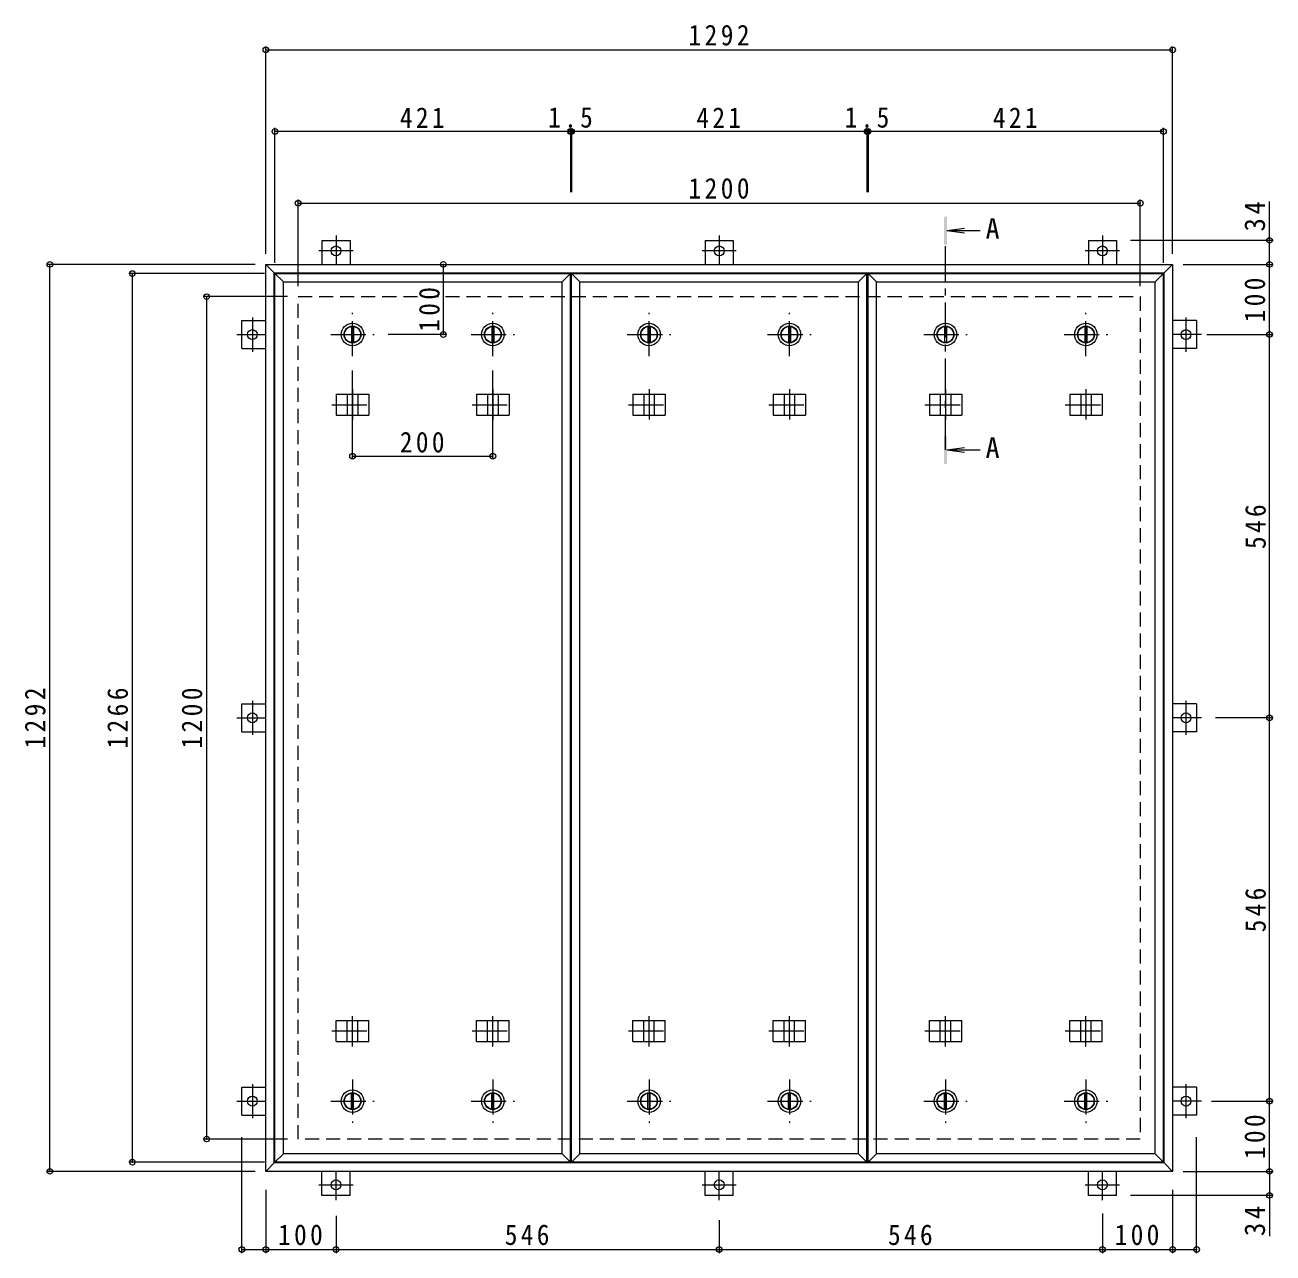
# Model space of a CAD drawing. Units: millimetres at full size, sheet at 1:10. Extents: x -2570 to 2424, y -1962 to 1481.
# Drawn here: x -2052 to -274, y -268 to 1481 of the extents above; entities that cross this region are included whole.
import ezdxf
from ezdxf.enums import TextEntityAlignment as Align

# ---------------------------------------------------------------- set-up
doc = ezdxf.new("R2010")
doc.units = ezdxf.units.MM
doc.header["$LTSCALE"] = 10
doc.header["$PDMODE"] = 32
doc.header["$PDSIZE"] = 8
doc.linetypes.add('CHAIN1', pattern=[8, 5, -1, 1, -1])
doc.linetypes.add('DASHED2', pattern=[3, 2, -1])
for name, color, linetype, lineweight in [('0-1_躯体', 2, 'DASHED2', 9), ('0-2_仕上', 3, 'Continuous', 9), ('0-3_建具', 4, 'Continuous', 9), ('0-5_寸法', 4, 'Continuous', 9), ('0-C', 2, 'Continuous', 9), ('0-E', 3, 'Continuous', 9), ('0-F', 7, 'Continuous', 9)]:
    doc.layers.add(name, color=color, linetype=linetype, lineweight=lineweight)
doc.styles.add('ＭＳ ゴシック', font='')
doc.styles.get('ＭＳ ゴシック').set_extended_font_data('MS Gothic')

msp = doc.modelspace()

# ---------------------------------------------------------------- linework, layer by layer
at = {"layer": '0-1_躯体'}
for p, q in [((-1662.94, 1094.32), (-462.94, 1094.32)), ((-1662.94, -105.68), (-1662.94, 1094.32)), ((-462.94, 1094.32), (-462.94, -105.68)), ((-462.94, -105.68), (-1662.94, -105.68))]:
    msp.add_line(p, q, dxfattribs=at)
at = {"layer": '0-2_仕上'}
for p, q in [((-1695.94, 1127.32), (-1683.94, 1115.32)), ((-1695.94, 1127.32), (-1274.94, 1127.32)), ((-1695.94, -138.68), (-1695.94, 1127.32)), ((-1286.94, 1115.32), (-1274.94, 1127.32)), ((-1274.94, -138.68), (-1274.94, 1127.32)), ((-1273.44, 1127.32), (-1261.44, 1115.32)), ((-1273.44, 1127.32), (-852.44, 1127.32)), ((-1273.44, -138.68), (-1273.44, 1127.32)), ((-864.44, 1115.32), (-852.44, 1127.32)), ((-852.44, -138.68), (-852.44, 1127.32)), ((-850.94, 1127.32), (-838.94, 1115.32)), ((-850.94, 1127.32), (-429.94, 1127.32)), ((-850.94, -138.68), (-850.94, 1127.32)), ((-441.94, 1115.32), (-429.94, 1127.32)), ((-429.94, -138.68), (-429.94, 1127.32)), ((-1683.94, 1115.32), (-1286.94, 1115.32)), ((-1683.94, -126.68), (-1683.94, 1115.32)), ((-1286.94, -126.68), (-1286.94, 1115.32)), ((-1261.44, 1115.32), (-864.44, 1115.32)), ((-1261.44, -126.68), (-1261.44, 1115.32)), ((-864.44, -126.68), (-864.44, 1115.32)), ((-838.94, 1115.32), (-441.94, 1115.32)), ((-838.94, -126.68), (-838.94, 1115.32)), ((-441.94, -126.68), (-441.94, 1115.32)), ((-1695.94, -138.68), (-1683.94, -126.68)), ((-1274.94, -138.68), (-1695.94, -138.68)), ((-1286.94, -126.68), (-1683.94, -126.68)), ((-1274.94, -138.68), (-1286.94, -126.68)), ((-1273.44, -138.68), (-1261.44, -126.68)), ((-852.44, -138.68), (-1273.44, -138.68)), ((-864.44, -126.68), (-1261.44, -126.68)), ((-852.44, -138.68), (-864.44, -126.68)), ((-850.94, -138.68), (-838.94, -126.68)), ((-429.94, -138.68), (-850.94, -138.68)), ((-441.94, -126.68), (-838.94, -126.68)), ((-429.94, -138.68), (-441.94, -126.68))]:
    msp.add_line(p, q, dxfattribs=at)
at = {"layer": '0-3_建具', "color": 2}
for p, q in [((-1708.94, 1140.32), (-416.94, 1140.32)), ((-1708.94, -151.68), (-1708.94, 1140.32)), ((-428.94, 1128.32), (-416.94, 1140.32)), ((-416.94, 1140.32), (-416.94, -151.68)), ((-1696.94, -139.68), (-1696.94, 1128.32)), ((-428.94, -139.68), (-428.94, 1128.32)), ((-1696.94, -139.68), (-1708.94, -151.68)), ((-428.94, -139.68), (-1696.94, -139.68)), ((-428.94, -139.68), (-416.94, -151.68)), ((-416.94, -151.68), (-1708.94, -151.68))]:
    msp.add_line(p, q, dxfattribs=at)
at = {"layer": '0-3_建具', "linetype": 'CHAIN1'}
for p, q in [((-1585.44, 962.44), (-1585.44, 919.2)), ((-1385.44, 962.44), (-1385.44, 919.2)), ((-1162.94, 962.44), (-1162.94, 919.2)), ((-962.94, 962.44), (-962.94, 919.2)), ((-740.44, 962.44), (-740.44, 919.2)), ((-540.44, 962.44), (-540.44, 919.2)), ((-1614.85, 940.32), (-1556.03, 940.32)), ((-1414.85, 940.32), (-1356.03, 940.32)), ((-1192.35, 940.32), (-1133.53, 940.32)), ((-992.35, 940.32), (-933.53, 940.32)), ((-769.85, 940.32), (-711.03, 940.32)), ((-569.85, 940.32), (-511.03, 940.32)), ((-1585.44, 26.2), (-1585.44, 69.44)), ((-1385.44, 26.2), (-1385.44, 69.44)), ((-1162.94, 26.2), (-1162.94, 69.44)), ((-962.94, 26.2), (-962.94, 69.44)), ((-740.44, 26.2), (-740.44, 69.44)), ((-540.44, 26.2), (-540.44, 69.44)), ((-1614.85, 48.32), (-1556.03, 48.32)), ((-1414.85, 48.32), (-1356.03, 48.32)), ((-1192.35, 48.32), (-1133.53, 48.32)), ((-992.35, 48.32), (-933.53, 48.32)), ((-769.85, 48.32), (-711.03, 48.32)), ((-569.85, 48.32), (-511.03, 48.32))]:
    msp.add_line(p, q, dxfattribs=at)
at = {"layer": '0-3_建具'}
for p, q in [((-1608.53, 955.32), (-1608.53, 925.32)), ((-1608.53, 955.32), (-1562.35, 955.32)), ((-1592.94, 955.32), (-1592.94, 925.32)), ((-1577.94, 955.32), (-1577.94, 925.32)), ((-1562.35, 955.32), (-1562.35, 925.32)), ((-1408.53, 955.32), (-1408.53, 925.32)), ((-1408.53, 955.32), (-1362.35, 955.32)), ((-1392.94, 955.32), (-1392.94, 925.32)), ((-1377.94, 955.32), (-1377.94, 925.32)), ((-1362.35, 955.32), (-1362.35, 925.32)), ((-1186.03, 955.32), (-1186.03, 925.32)), ((-1186.03, 955.32), (-1139.85, 955.32)), ((-1170.44, 955.32), (-1170.44, 925.32)), ((-1155.44, 955.32), (-1155.44, 925.32)), ((-1139.85, 955.32), (-1139.85, 925.32)), ((-986.03, 955.32), (-986.03, 925.32)), ((-986.03, 955.32), (-939.85, 955.32)), ((-970.44, 955.32), (-970.44, 925.32)), ((-955.44, 955.32), (-955.44, 925.32)), ((-939.85, 955.32), (-939.85, 925.32)), ((-763.53, 955.32), (-763.53, 925.32)), ((-763.53, 955.32), (-717.35, 955.32)), ((-747.94, 955.32), (-747.94, 925.32)), ((-732.94, 955.32), (-732.94, 925.32)), ((-717.35, 955.32), (-717.35, 925.32)), ((-563.53, 955.32), (-563.53, 925.32)), ((-563.53, 955.32), (-517.35, 955.32)), ((-547.94, 955.32), (-547.94, 925.32)), ((-532.94, 955.32), (-532.94, 925.32)), ((-517.35, 955.32), (-517.35, 925.32)), ((-1608.53, 925.32), (-1562.35, 925.32)), ((-1408.53, 925.32), (-1362.35, 925.32)), ((-1186.03, 925.32), (-1139.85, 925.32)), ((-986.03, 925.32), (-939.85, 925.32)), ((-763.53, 925.32), (-717.35, 925.32)), ((-563.53, 925.32), (-517.35, 925.32)), ((-1608.53, 33.32), (-1608.53, 63.32)), ((-1608.53, 63.32), (-1562.35, 63.32)), ((-1592.94, 33.32), (-1592.94, 63.32)), ((-1577.94, 33.32), (-1577.94, 63.32)), ((-1562.35, 33.32), (-1562.35, 63.32)), ((-1408.53, 33.32), (-1408.53, 63.32)), ((-1408.53, 63.32), (-1362.35, 63.32)), ((-1392.94, 33.32), (-1392.94, 63.32)), ((-1377.94, 33.32), (-1377.94, 63.32)), ((-1362.35, 33.32), (-1362.35, 63.32)), ((-1186.03, 33.32), (-1186.03, 63.32)), ((-1186.03, 63.32), (-1139.85, 63.32)), ((-1170.44, 33.32), (-1170.44, 63.32)), ((-1155.44, 33.32), (-1155.44, 63.32)), ((-1139.85, 33.32), (-1139.85, 63.32)), ((-986.03, 33.32), (-986.03, 63.32)), ((-986.03, 63.32), (-939.85, 63.32)), ((-970.44, 33.32), (-970.44, 63.32)), ((-955.44, 33.32), (-955.44, 63.32)), ((-939.85, 33.32), (-939.85, 63.32)), ((-763.53, 33.32), (-763.53, 63.32)), ((-763.53, 63.32), (-717.35, 63.32)), ((-747.94, 33.32), (-747.94, 63.32)), ((-732.94, 33.32), (-732.94, 63.32)), ((-717.35, 33.32), (-717.35, 63.32)), ((-563.53, 33.32), (-563.53, 63.32)), ((-563.53, 63.32), (-517.35, 63.32)), ((-547.94, 33.32), (-547.94, 63.32)), ((-532.94, 33.32), (-532.94, 63.32)), ((-517.35, 33.32), (-517.35, 63.32)), ((-1608.53, 33.32), (-1562.35, 33.32)), ((-1408.53, 33.32), (-1362.35, 33.32)), ((-1186.03, 33.32), (-1139.85, 33.32)), ((-986.03, 33.32), (-939.85, 33.32)), ((-763.53, 33.32), (-717.35, 33.32)), ((-563.53, 33.32), (-517.35, 33.32))]:
    msp.add_line(p, q, dxfattribs=at)
at = {"layer": '0-3_建具', "color": 2}
msp.add_lwpolyline([(-1708.94, 1140.32), (-1696.94, 1128.32), (-428.94, 1128.32)], dxfattribs=at)
at = {"layer": '0-5_寸法'}
for p, q in [((-738.44, 1188.38), (-713.65, 1191.64)), ((-738.44, 1188.38), (-713.65, 1185.12)), ((-738.44, 1188.38), (-690.97, 1188.38)), ((-738.44, 876.01), (-713.65, 879.28)), ((-738.44, 876.01), (-713.65, 872.75)), ((-738.44, 876.01), (-690.97, 876.01))]:
    msp.add_line(p, q, dxfattribs=at)
at = {"layer": '0-5_寸法', "linetype": 'CHAIN1'}
msp.add_line((-740.44, 876.01), (-740.44, 1168.38), dxfattribs=at)
at = {"layer": '0-5_寸法'}
for points in [[(-738.44, 1208.38), (-742.44, 1208.38), (-738.44, 1168.38), (-742.44, 1168.38)], [(-738.44, 856.01), (-742.44, 856.01), (-738.44, 896.01), (-742.44, 896.01)]]:
    msp.add_solid(points, dxfattribs=at)
at = {"layer": '0-C', "linetype": 'CHAIN1'}
for p, q in [((-1585.44, 1009.32), (-1585.44, 1071.32)), ((-1385.44, 1009.32), (-1385.44, 1071.32)), ((-1162.94, 1009.32), (-1162.94, 1071.32)), ((-962.94, 1009.32), (-962.94, 1071.32)), ((-540.44, 1009.32), (-540.44, 1071.32)), ((-1616.44, 1040.32), (-1554.44, 1040.32)), ((-1416.44, 1040.32), (-1354.44, 1040.32)), ((-1193.94, 1040.32), (-1131.94, 1040.32)), ((-993.94, 1040.32), (-931.94, 1040.32)), ((-771.44, 1040.32), (-709.44, 1040.32)), ((-571.44, 1040.32), (-509.44, 1040.32)), ((-1585.44, -20.68), (-1585.44, -82.68)), ((-1385.44, -20.68), (-1385.44, -82.68)), ((-1162.94, -20.68), (-1162.94, -82.68)), ((-962.94, -20.68), (-962.94, -82.68)), ((-740.44, -20.68), (-740.44, -82.68)), ((-540.44, -20.68), (-540.44, -82.68)), ((-1616.44, -51.68), (-1554.44, -51.68)), ((-1416.44, -51.68), (-1354.44, -51.68)), ((-1193.94, -51.68), (-1131.94, -51.68)), ((-993.94, -51.68), (-931.94, -51.68)), ((-771.44, -51.68), (-709.44, -51.68)), ((-571.44, -51.68), (-509.44, -51.68))]:
    msp.add_line(p, q, dxfattribs=at)
at = {"layer": '0-C'}
for p, q in [((-1586.94, 1051.72), (-1586.94, 1028.92)), ((-1583.94, 1051.72), (-1583.94, 1028.92)), ((-1386.94, 1051.72), (-1386.94, 1028.92)), ((-1383.94, 1051.72), (-1383.94, 1028.92)), ((-1164.44, 1051.72), (-1164.44, 1028.92)), ((-1161.44, 1051.72), (-1161.44, 1028.92)), ((-964.44, 1051.72), (-964.44, 1028.92)), ((-961.44, 1051.72), (-961.44, 1028.92)), ((-741.94, 1051.72), (-741.94, 1028.92)), ((-738.94, 1051.72), (-738.94, 1028.92)), ((-541.94, 1051.72), (-541.94, 1028.92)), ((-538.94, 1051.72), (-538.94, 1028.92)), ((-1586.94, -63.08), (-1586.94, -40.28)), ((-1583.94, -63.08), (-1583.94, -40.28)), ((-1386.94, -63.08), (-1386.94, -40.28)), ((-1383.94, -63.08), (-1383.94, -40.28)), ((-1164.44, -63.08), (-1164.44, -40.28)), ((-1161.44, -63.08), (-1161.44, -40.28)), ((-964.44, -63.08), (-964.44, -40.28)), ((-961.44, -63.08), (-961.44, -40.28)), ((-741.94, -63.08), (-741.94, -40.28)), ((-738.94, -63.08), (-738.94, -40.28)), ((-541.94, -63.08), (-541.94, -40.28)), ((-538.94, -63.08), (-538.94, -40.28))]:
    msp.add_line(p, q, dxfattribs=at)
for centre, radius in [((-1585.44, 1040.32), 16), ((-1585.44, 1040.32), 12), ((-1585.44, 1040.32), 11.5), ((-1385.44, 1040.32), 16), ((-1385.44, 1040.32), 12), ((-1385.44, 1040.32), 11.5), ((-1162.94, 1040.32), 16), ((-1162.94, 1040.32), 12), ((-1162.94, 1040.32), 11.5), ((-962.94, 1040.32), 16), ((-962.94, 1040.32), 12), ((-962.94, 1040.32), 11.5), ((-740.44, 1040.32), 16), ((-740.44, 1040.32), 12), ((-740.44, 1040.32), 11.5), ((-540.44, 1040.32), 16), ((-540.44, 1040.32), 12), ((-540.44, 1040.32), 11.5), ((-1585.44, -51.68), 16), ((-1585.44, -51.68), 12), ((-1585.44, -51.68), 11.5), ((-1385.44, -51.68), 16), ((-1385.44, -51.68), 12), ((-1385.44, -51.68), 11.5), ((-1162.94, -51.68), 16), ((-1162.94, -51.68), 12), ((-1162.94, -51.68), 11.5), ((-962.94, -51.68), 16), ((-962.94, -51.68), 12), ((-962.94, -51.68), 11.5), ((-740.44, -51.68), 16), ((-740.44, -51.68), 12), ((-740.44, -51.68), 11.5), ((-540.44, -51.68), 16), ((-540.44, -51.68), 12), ((-540.44, -51.68), 11.5)]:
    msp.add_circle(centre, radius, dxfattribs=at)
at = {"layer": '0-E'}
for p, q in [((-1628.94, 1174.52), (-1588.94, 1174.52)), ((-1628.94, 1174.52), (-1628.94, 1140.32)), ((-1588.94, 1174.52), (-1588.94, 1140.32)), ((-1082.94, 1174.52), (-1042.94, 1174.52)), ((-1082.94, 1174.52), (-1082.94, 1140.32)), ((-1042.94, 1174.52), (-1042.94, 1140.32)), ((-536.94, 1174.52), (-496.94, 1174.52)), ((-536.94, 1174.52), (-536.94, 1140.32)), ((-496.94, 1174.52), (-496.94, 1140.32)), ((-1743.14, 1020.32), (-1743.14, 1060.32)), ((-1743.14, 1060.32), (-1708.94, 1060.32)), ((-382.74, 1060.32), (-416.94, 1060.32)), ((-382.74, 1060.32), (-382.74, 1020.32)), ((-1743.14, 1020.32), (-1708.94, 1020.32)), ((-382.74, 1020.32), (-416.94, 1020.32)), ((-1743.14, 474.32), (-1743.14, 514.32)), ((-1743.14, 514.32), (-1708.94, 514.32)), ((-382.74, 514.32), (-416.94, 514.32)), ((-382.74, 514.32), (-382.74, 474.32)), ((-1743.14, 474.32), (-1708.94, 474.32)), ((-382.74, 474.32), (-416.94, 474.32)), ((-1743.14, -71.68), (-1743.14, -31.68)), ((-1743.14, -31.68), (-1708.94, -31.68)), ((-382.74, -31.68), (-416.94, -31.68)), ((-382.74, -31.68), (-382.74, -71.68)), ((-1743.14, -71.68), (-1708.94, -71.68)), ((-382.74, -71.68), (-416.94, -71.68)), ((-1628.94, -185.88), (-1628.94, -151.68)), ((-1588.94, -185.88), (-1588.94, -151.68)), ((-1082.94, -185.88), (-1082.94, -151.68)), ((-1042.94, -185.88), (-1042.94, -151.68)), ((-536.94, -185.88), (-536.94, -151.68)), ((-496.94, -185.88), (-496.94, -151.68)), ((-1588.94, -185.88), (-1628.94, -185.88)), ((-1042.94, -185.88), (-1082.94, -185.88)), ((-496.94, -185.88), (-536.94, -185.88))]:
    msp.add_line(p, q, dxfattribs=at)
at = {"layer": '0-E', "linetype": 'CHAIN1'}
for p, q in [((-1608.94, 1181.49), (-1608.94, 1140.32)), ((-1062.94, 1181.49), (-1062.94, 1140.32)), ((-516.94, 1181.49), (-516.94, 1140.32)), ((-1584.56, 1159.52), (-1633.31, 1159.52)), ((-1038.56, 1159.52), (-1087.31, 1159.52)), ((-492.56, 1159.52), (-541.31, 1159.52)), ((-1728.14, 1064.7), (-1728.14, 1015.94)), ((-397.74, 1015.94), (-397.74, 1064.7)), ((-1750.11, 1040.32), (-1708.94, 1040.32)), ((-375.76, 1040.32), (-416.94, 1040.32)), ((-1728.14, 518.7), (-1728.14, 469.94)), ((-397.74, 469.94), (-397.74, 518.7)), ((-1750.11, 494.32), (-1708.94, 494.32)), ((-375.76, 494.32), (-416.94, 494.32)), ((-1728.14, -27.3), (-1728.14, -76.06)), ((-397.74, -76.06), (-397.74, -27.3)), ((-1750.11, -51.68), (-1708.94, -51.68)), ((-375.76, -51.68), (-416.94, -51.68)), ((-1608.94, -192.85), (-1608.94, -151.68)), ((-1062.94, -192.85), (-1062.94, -151.68)), ((-516.94, -192.85), (-516.94, -151.68)), ((-1633.31, -170.88), (-1584.56, -170.88)), ((-1087.31, -170.88), (-1038.56, -170.88)), ((-541.31, -170.88), (-492.56, -170.88))]:
    msp.add_line(p, q, dxfattribs=at)
at = {"layer": '0-E'}
for centre in [(-1608.94, 1159.52), (-1062.94, 1159.52), (-516.94, 1159.52), (-1728.14, 1040.32), (-397.74, 1040.32), (-1728.14, 494.32), (-397.74, 494.32), (-1728.14, -51.68), (-397.74, -51.68), (-1608.94, -170.88), (-1062.94, -170.88), (-516.94, -170.88)]:
    msp.add_circle(centre, 7, dxfattribs=at)
at = {"layer": '0-F'}
for p, q in [((-1708.94, 1155.32), (-1708.94, 1450.84)), ((-1708.94, 1445.84), (-416.94, 1445.84)), ((-416.94, 1155.32), (-416.94, 1450.84)), ((-1695.94, 1142.32), (-1695.94, 1334.67)), ((-429.94, 1142.32), (-429.94, 1334.67)), ((-1274.94, 1329.67), (-1695.94, 1329.67)), ((-1274.94, 1332.67), (-1274.94, 1243.36)), ((-1273.44, 1329.67), (-1274.94, 1329.67)), ((-1273.44, 1332.67), (-1273.44, 1243.36)), ((-852.44, 1329.67), (-1273.44, 1329.67)), ((-852.44, 1332.67), (-852.44, 1243.36)), ((-850.94, 1329.67), (-852.44, 1329.67)), ((-850.94, 1332.67), (-850.94, 1243.36)), ((-429.94, 1329.67), (-850.94, 1329.67)), ((-1662.94, 1109.32), (-1662.94, 1232.56)), ((-1662.94, 1227.56), (-462.94, 1227.56)), ((-462.94, 1109.32), (-462.94, 1232.56)), ((-278.85, 1174.52), (-278.85, 1229.7)), ((-273.85, 1174.52), (-476.94, 1174.52)), ((-278.85, 1140.32), (-278.85, 1174.52)), ((-1723.94, 1140.32), (-2021.63, 1140.32)), ((-2016.63, -151.68), (-2016.63, 1140.32)), ((-1456.05, 1140.32), (-1456.05, 1040.32)), ((-401.94, 1140.32), (-273.85, 1140.32)), ((-278.85, 1040.32), (-278.85, 1140.32)), ((-1710.94, 1127.32), (-1904.12, 1127.32)), ((-1899.12, -138.68), (-1899.12, 1127.32)), ((-1677.94, 1094.32), (-1798.22, 1094.32)), ((-1793.22, -105.68), (-1793.22, 1094.32)), ((-1453.05, 1040.32), (-1534.44, 1040.32)), ((-368.01, 1040.32), (-273.85, 1040.32)), ((-278.85, 494.32), (-278.85, 1040.32)), ((-1585.44, 864.02), (-1585.44, 989.32)), ((-1385.44, 864.02), (-1385.44, 989.32)), ((-1585.44, 867.02), (-1385.44, 867.02)), ((-275.85, 494.32), (-355.76, 494.32)), ((-278.85, -51.68), (-278.85, 494.32)), ((-361.42, -51.68), (-273.85, -51.68)), ((-278.85, -151.68), (-278.85, -51.68)), ((-1677.94, -105.68), (-1798.22, -105.68)), ((-1743.14, -268.05), (-1743.14, -102.89)), ((-382.74, -268.04), (-382.74, -102.89)), ((-1710.94, -138.68), (-1904.12, -138.68)), ((-1723.94, -151.68), (-2021.63, -151.68)), ((-401.94, -151.68), (-273.85, -151.68)), ((-278.85, -151.68), (-278.85, -185.88)), ((-1708.94, -177.89), (-1708.94, -268.05)), ((-273.85, -185.88), (-476.94, -185.88)), ((-416.94, -177.89), (-416.94, -268.04)), ((-278.85, -185.88), (-278.85, -243.83)), ((-516.94, -211.82), (-516.94, -268.05)), ((-1608.94, -215.19), (-1608.94, -268.05)), ((-1062.94, -221.03), (-1062.94, -268.05)), ((-1743.14, -263.05), (-1708.94, -263.05)), ((-1708.94, -263.05), (-1608.94, -263.05)), ((-1608.94, -263.05), (-1062.94, -263.05)), ((-1062.94, -263.05), (-516.94, -263.05)), ((-516.94, -263.05), (-416.94, -263.05)), ((-416.94, -263.05), (-382.74, -263.05))]:
    msp.add_line(p, q, dxfattribs=at)
for p in [(-1708.94, 1445.84), (-416.94, 1445.84), (-1695.94, 1329.67), (-1274.94, 1329.67), (-1273.44, 1329.67), (-852.44, 1329.67), (-850.94, 1329.67), (-429.94, 1329.67), (-1662.94, 1227.56), (-462.94, 1227.56), (-278.85, 1174.52), (-2016.63, 1140.32), (-1456.05, 1140.32), (-278.85, 1140.32), (-1899.12, 1127.32), (-1793.22, 1094.32), (-1456.05, 1040.32), (-278.85, 1040.32), (-1585.44, 867.02), (-1385.44, 867.02), (-278.85, 494.32), (-278.85, -51.68), (-1793.22, -105.68), (-1899.12, -138.68), (-2016.63, -151.68), (-278.85, -151.68), (-278.85, -185.88), (-1743.14, -263.05), (-1708.94, -263.05), (-1608.94, -263.05), (-1062.94, -263.05), (-516.94, -263.05), (-416.94, -263.04), (-382.74, -263.05)]:
    msp.add_point(p, dxfattribs=at)

# ---------------------------------------------------------------- texts
at = {"layer": '0-5_寸法', "color": 2, "style": 'ＭＳ ゴシック'}
for p in [(-683.41, 1167.98), (-683.41, 855.62)]:
    msp.add_text('A', height=29.33, dxfattribs=at).set_placement(p, align=Align.BOTTOM_LEFT)
at = {"layer": '0-F', "color": 2, "char_height": 29.33, "attachment_point": 7, "style": 'ＭＳ ゴシック'}
for s, insert in [('\\T1.28;\\W0.9;1292', (-1106.69, 1451.84)), ('\\T1.27;\\W0.9;421', (-1517.94, 1334.67)), ('\\T1.27;\\W0.9;1.5', (-1306.69, 1334.67)), ('\\T1.27;\\W0.9;421', (-1095.44, 1334.67)), ('\\T1.27;\\W0.9;1.5', (-884.19, 1334.67)), ('\\T1.27;\\W0.9;421', (-672.94, 1334.67)), ('\\T1.28;\\W0.9;1200', (-1106.69, 1233.56)), ('\\T1.27;\\W0.9;200', (-1517.94, 872.02)), ('\\T1.27;\\W0.9;100', (-1691.44, -257.05)), ('\\T1.27;\\W0.9;546', (-1368.44, -257.05)), ('\\T1.27;\\W0.9;546', (-822.44, -257.05)), ('\\T1.27;\\W0.9;100', (-499.44, -257.05))]:
    msp.add_mtext(s, dxfattribs=dict(at, insert=insert))
at = {"layer": '0-F', "color": 2, "char_height": 29.33, "attachment_point": 7, "rotation": 90, "style": 'ＭＳ ゴシック'}
for s, insert in [('\\T1.27;\\W0.95;34', (-284.85, 1187.2)), ('\\T1.27;\\W0.9;100', (-1461.05, 1044.33)), ('\\T1.27;\\W0.9;100', (-284.85, 1057.82)), ('\\T1.27;\\W0.9;546', (-283.85, 734.82)), ('\\T1.28;\\W0.9;1292', (-2022.63, 450.57)), ('\\T1.28;\\W0.9;1266', (-1905.12, 450.57)), ('\\T1.28;\\W0.9;1200', (-1799.22, 450.57)), ('\\T1.27;\\W0.9;546', (-283.85, 188.82)), ('\\T1.27;\\W0.9;100', (-284.85, -134.18)), ('\\T1.27;\\W0.95;34', (-284.85, -243.83))]:
    msp.add_mtext(s, dxfattribs=dict(at, insert=insert))

doc.saveas('drawing.dxf')
